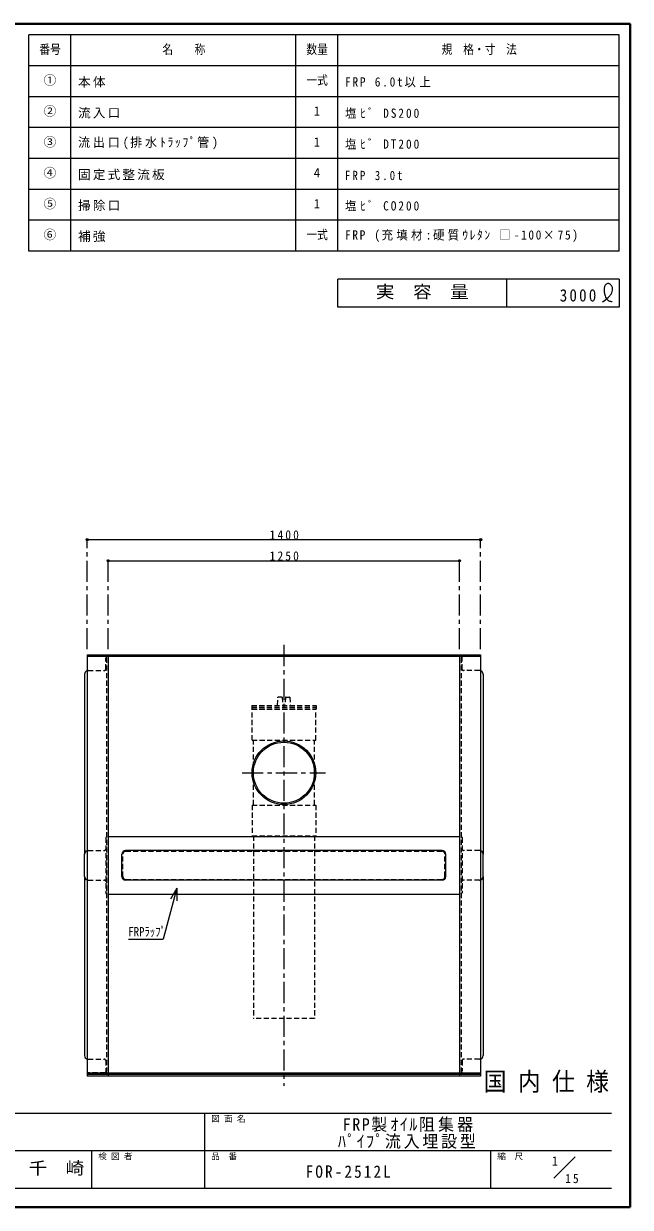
# Model space of a CAD drawing. Units: millimetres at full size, sheet at 1:15; some dimension numbers follow another scale. Extents: x -3100 to 2975, y -2083 to 2132.
# Drawn here: x 817 to 2975, y -2083 to 2132 of the extents above; entities that cross this region are included whole.
import ezdxf
from ezdxf.enums import TextEntityAlignment as Align

# ---------------------------------------------------------------- set-up
doc = ezdxf.new("R2010")
doc.units = ezdxf.units.MM
doc.header["$LTSCALE"] = 15
doc.header["$PDMODE"] = 32
doc.header["$PDSIZE"] = 7.5
doc.linetypes.add('CHAIN1', pattern=[8, 5, -1, 1, -1])
doc.linetypes.add('DASHED1', pattern=[1.8, 1.2, -0.6])
doc.layers.add('0-0____1', color=7, linetype='Continuous', lineweight=18)
doc.layers.add('0-1____2', color=7, linetype='Continuous')
doc.styles.add('ＭＳ ゴシック', font='')
doc.styles.get('ＭＳ ゴシック').set_extended_font_data('MS Gothic')

msp = doc.modelspace()

# ---------------------------------------------------------------- linework, layer by layer
at = {"layer": '0-0____1', "color": 1, "lineweight": 40}
for p, q in [((2975.06, 2132.48), (-3099.94, 2132.48)), ((2975.06, -2082.52), (2975.06, 2132.48)), ((2975.06, -2082.52), (-3099.94, -2082.52))]:
    msp.add_line(p, q, dxfattribs=at)
at = {"layer": '0-0____1', "color": 3}
for p, q in [((2935.06, 2092.48), (835.06, 2092.48)), ((835.06, 1322.48), (835.06, 2092.48)), ((985.06, 1322.48), (985.06, 2092.48)), ((1785.06, 1322.48), (1785.06, 2092.48)), ((1935.06, 1322.48), (1935.06, 2092.48)), ((2935.06, 1322.48), (2935.06, 2092.48)), ((2935.06, 1982.48), (835.06, 1982.48)), ((2935.06, 1872.48), (835.06, 1872.48)), ((2935.06, 1762.48), (835.06, 1762.48)), ((2935.06, 1652.48), (835.06, 1652.48)), ((2935.06, 1542.48), (835.06, 1542.48)), ((2935.06, 1432.48), (835.06, 1432.48)), ((2935.06, 1322.48), (835.06, 1322.48)), ((1935.06, 1122.48), (1935.06, 1222.48)), ((2935.06, 1222.48), (1935.06, 1222.48)), ((2535.06, 1222.48), (2535.06, 1122.48))]:
    msp.add_line(p, q, dxfattribs=at)
at = {"layer": '0-0____1', "color": 4, "linetype": 'CHAIN1', "lineweight": 9}
for p, q in [((1042.56, -95.02), (1042.56, 294.98)), ((2442.56, -95.02), (2442.56, 294.98)), ((1117.56, -95.02), (1117.56, 219.98)), ((2367.56, -95.02), (2367.56, 219.98)), ((1742.56, -80.02), (1742.56, -1650.02)), ((1594.26, -535.02), (1890.86, -535.02))]:
    msp.add_line(p, q, dxfattribs=at)
at = {"layer": '0-0____1', "color": 4, "lineweight": 9}
for p, q in [((2442.56, 294.98), (1042.56, 294.98)), ((1117.56, 219.98), (2367.56, 219.98)), ((1117.56, -121.02), (1117.56, -1609.02)), ((2367.56, -121.02), (2367.56, -1609.02)), ((1033.56, -184.02), (1033.56, -824.77)), ((2451.56, -184.02), (2451.56, -824.77)), ((1117.56, -761.77), (2367.56, -761.77)), ((1033.56, -904.77), (1033.56, -1542.02)), ((2451.56, -904.77), (2451.56, -1542.02)), ((1117.56, -967.77), (2367.56, -967.77))]:
    msp.add_line(p, q, dxfattribs=at)
at = {"layer": '0-0____1', "color": 5, "lineweight": 25}
for p, q in [((1042.56, -115.02), (2442.56, -115.02)), ((1042.56, -115.02), (1042.56, -1615.02)), ((1042.56, -120.02), (2442.56, -120.02)), ((2442.56, -115.02), (2442.56, -1615.02)), ((1166.56, -904.77), (1166.56, -824.77)), ((2305.56, -811.77), (1179.56, -811.77)), ((2318.56, -904.77), (2318.56, -824.77)), ((2305.56, -917.77), (1179.56, -917.77)), ((2442.56, -1605.02), (1042.56, -1605.02)), ((2442.56, -1610.02), (1042.56, -1610.02)), ((2442.56, -1615.02), (1042.56, -1615.02))]:
    msp.add_line(p, q, dxfattribs=at)
at = {"layer": '0-0____1', "color": 4, "linetype": 'DASHED1', "lineweight": 9}
for p, q in [((1110.86, -123.46), (1108.56, -127.09)), ((1111.56, -126.02), (1111.56, -1598.02)), ((1117.56, -115.02), (1117.56, -121.02)), ((2367.56, -115.02), (2367.56, -121.02)), ((2373.56, -126.02), (2373.56, -1598.02)), ((2374.26, -123.46), (2376.56, -127.09)), ((1108.56, -166.02), (1108.56, -127.09)), ((2376.56, -166.02), (2376.56, -127.09)), ((1046.56, -171.02), (1103.56, -171.02)), ((2438.56, -171.02), (2381.56, -171.02)), ((1111.56, -761.77), (1108.56, -766.77)), ((1108.56, -766.77), (1108.56, -962.77)), ((2373.56, -761.77), (2376.56, -766.77)), ((2376.56, -766.77), (2376.56, -962.77)), ((1046.56, -811.77), (1103.56, -811.77)), ((2438.56, -811.77), (2381.56, -811.77)), ((1046.56, -917.77), (1103.56, -917.77)), ((2438.56, -917.77), (2381.56, -917.77)), ((1111.56, -967.77), (1108.56, -962.77)), ((2373.56, -967.77), (2376.56, -962.77)), ((1046.56, -1555.02), (1103.56, -1555.02)), ((2438.56, -1555.02), (2381.56, -1555.02)), ((1108.56, -1560.02), (1108.56, -1596.95)), ((1110.86, -1600.57), (1108.56, -1596.95)), ((2374.26, -1600.57), (2376.56, -1596.95)), ((2376.56, -1560.02), (2376.56, -1596.95)), ((1106.56, -1603.02), (1042.56, -1603.02)), ((1117.56, -1609.02), (1117.56, -1615.02)), ((2367.56, -1609.02), (2367.56, -1615.02)), ((2378.56, -1603.02), (2442.56, -1603.02))]:
    msp.add_line(p, q, dxfattribs=at)
at = {"layer": '0-0____1', "linetype": 'DASHED1'}
for p, q in [((1720.06, -295.02), (1721.56, -266.02)), ((1736.06, -265.52), (1722.06, -265.52)), ((1736.56, -266.02), (1738.06, -295.02)), ((1748.56, -266.02), (1747.06, -295.02)), ((1749.06, -265.52), (1763.06, -265.52)), ((1763.56, -266.02), (1765.06, -295.02)), ((1628.06, -295.52), (1628.06, -301.52)), ((1628.06, -295.52), (1857.06, -295.52)), ((1628.06, -301.52), (1857.06, -301.52)), ((1628.06, -302.52), (1628.06, -308.52)), ((1628.06, -308.52), (1857.06, -308.52)), ((1629.26, -309.02), (1855.86, -309.02)), ((1629.26, -419.02), (1629.26, -309.02)), ((1857.06, -295.52), (1857.06, -301.52)), ((1633.91, -650.02), (1633.91, -419.02)), ((1851.21, -650.02), (1851.21, -419.02)), ((1629.26, -650.02), (1855.86, -650.02)), ((1855.86, -650.02), (1855.86, -760.02)), ((1633.91, -760.02), (1633.91, -1410.02)), ((1851.21, -760.02), (1851.21, -1410.02)), ((1169.56, -904.77), (1169.56, -824.77)), ((1179.56, -814.77), (2305.56, -814.77)), ((2315.56, -904.77), (2315.56, -824.77)), ((1179.56, -914.77), (2305.56, -914.77)), ((1851.21, -1410.02), (1633.91, -1410.02))]:
    msp.add_line(p, q, dxfattribs=at)
at = {"layer": '0-0____1'}
for p, q in [((1033.56, -904.77), (1033.56, -824.77)), ((2451.56, -904.77), (2451.56, -824.77)), ((1361.72, -946.49), (1313.27, -1127.31)), ((1361.72, -946.49), (1339.22, -985.46)), ((1361.72, -946.49), (1361.72, -991.49)), ((1189.26, -1127.31), (1313.27, -1127.31)), ((2703.23, -1978.28), (2778.99, -1902.52))]:
    msp.add_line(p, q, dxfattribs=at)
at = {"layer": '0-0____1', "color": 6, "lineweight": 25}
for p, q in [((-3032.44, -1747.16), (2907.56, -1747.16)), ((1461.13, -2015.02), (1461.13, -1747.16)), ((2907.56, -1881.09), (-146.01, -1881.09)), ((1059.35, -2015.02), (1059.35, -1881.09)), ((2478.99, -2015.02), (2478.99, -1881.09)), ((2907.56, -2015.02), (-3032.44, -2015.02))]:
    msp.add_line(p, q, dxfattribs=at)
at = {"layer": '0-0____1', "color": 3}
msp.add_lwpolyline([(2935.06, 1222.48), (2935.06, 1122.48), (1935.06, 1122.48)], dxfattribs=at)
at = {"layer": '0-0____1', "color": 4, "lineweight": 9}
for points in [[(2876.41, 1141.66), (2878.97, 1143.46), (2883.36, 1146.61), (2887.68, 1149.86), (2891.89, 1153.29), (2895.93, 1156.96), (2899.77, 1160.95), (2901.88, 1163.43), (2903.63, 1165.69), (2906.41, 1169.8), (2908.76, 1174.14), (2910.56, 1178.66), (2911.65, 1183.31), (2911.9, 1188.01), (2911.61, 1190.76), (2911.25, 1192.45), (2910.33, 1195.32), (2909.02, 1198.06), (2907.34, 1200.59), (2905.31, 1202.83), (2902.94, 1204.7), (2901.42, 1205.58), (2900.71, 1205.92), (2899.44, 1206.41), (2898.15, 1206.79), (2896.84, 1207.04), (2895.54, 1207.14), (2894.26, 1207.08), (2893.55, 1206.97), (2892.1, 1206.53), (2889.82, 1205.24), (2887.81, 1203.36), (2886.07, 1201.04), (2884.61, 1198.42), (2883.44, 1195.63), (2882.89, 1194), (2882.28, 1191.67), (2881.67, 1187.74), (2881.54, 1183.86), (2881.81, 1180.01)], [(2881.81, 1180.01), (2882.41, 1176.14), (2883.25, 1172.22), (2883.82, 1169.91), (2884.47, 1167.42), (2885.74, 1163.11), (2887.26, 1158.92), (2889.1, 1155), (2891.34, 1151.51), (2894.05, 1148.59), (2895.86, 1147.22), (2897.04, 1146.52), (2899.22, 1145.53), (2901.56, 1144.76), (2904.01, 1144.16), (2906.56, 1143.68), (2909.16, 1143.27), (2910.68, 1143.05)]]:
    msp.add_lwpolyline(points, dxfattribs=at)
at = {"layer": '0-0____1', "linetype": 'DASHED1'}
for points in [[(1628.06, -302.52), (1857.06, -302.52), (1857.06, -308.52)], [(1629.26, -419.02), (1855.86, -419.02), (1855.86, -309.02)], [(1629.26, -650.02), (1629.26, -760.02), (1855.86, -760.02)]]:
    msp.add_lwpolyline(points, dxfattribs=at)
at = {"layer": '0-0____1', "color": 5, "lineweight": 25}
for radius in [113.3, 108.65]:
    msp.add_circle((1742.56, -535.02), radius, dxfattribs=at)
at = {"layer": '0-0____1', "color": 4, "linetype": 'DASHED1', "lineweight": 9}
for centre, radius, start, end in [((1106.56, -126.02), 5, 0, 90), ((2378.56, -126.02), 5, 90, 180), ((1103.56, -166.02), 5, 270, 0), ((2381.56, -166.02), 5, 180, 270), ((1046.56, -184.02), 13, 90, 107.92021), ((2438.56, -184.02), 13, 72.07979, 90), ((1046.56, -824.77), 13, 90, 112.61986), ((1103.56, -806.77), 5, 270, 0), ((2381.56, -806.77), 5, 180, 270), ((2438.56, -824.77), 13, 67.38014, 90), ((1046.56, -904.77), 13, 247.38014, 270), ((1103.56, -922.77), 5, 0, 90), ((2381.56, -922.77), 5, 90, 180), ((2438.56, -904.77), 13, 270, 292.61986), ((1046.56, -1542.02), 13, 252.07979, 270), ((1103.56, -1560.02), 5, 0, 90), ((2381.56, -1560.02), 5, 90, 180), ((2438.56, -1542.02), 13, 270, 287.92021), ((1106.56, -1598.02), 5, 270, 0), ((2378.56, -1598.02), 5, 180, 270)]:
    msp.add_arc(centre, radius, start, end, dxfattribs=at)
at = {"layer": '0-0____1', "color": 4, "lineweight": 9}
for centre, start, end in [((1046.56, -184.02), 107.92021, 180), ((2438.56, -184.02), 0, 72.07979), ((1046.56, -1542.02), 180, 252.07979), ((2438.56, -1542.02), 287.92021, 0)]:
    msp.add_arc(centre, 13, start, end, dxfattribs=at)
at = {"layer": '0-0____1', "linetype": 'DASHED1'}
for centre, radius, start, end in [((1719.56, -295.02), 0.5, 270, 0), ((1722.06, -266.02), 0.5, 90, 180), ((1736.06, -266.02), 0.5, 0, 90), ((1738.56, -295.02), 0.5, 180, 270), ((1746.56, -295.02), 0.5, 270, 0), ((1749.06, -266.02), 0.5, 90, 180), ((1763.06, -266.02), 0.5, 0, 90), ((1765.56, -295.02), 0.5, 180, 270), ((1179.56, -824.77), 10, 90, 180), ((2305.56, -824.77), 10, 0, 90), ((1179.56, -904.77), 10, 180, 270), ((2305.56, -904.77), 10, 270, 0)]:
    msp.add_arc(centre, radius, start, end, dxfattribs=at)
at = {"layer": '0-0____1'}
for centre, start, end in [((1046.56, -824.77), 112.61986, 180), ((2438.56, -824.77), 0, 67.38014), ((1046.56, -904.77), 180, 247.38014), ((2438.56, -904.77), 292.61986, 0)]:
    msp.add_arc(centre, 13, start, end, dxfattribs=at)
at = {"layer": '0-0____1', "color": 5, "lineweight": 25}
for centre, start, end in [((1179.56, -824.77), 90, 180), ((2305.56, -824.77), 0, 90), ((1179.56, -904.77), 180, 270), ((2305.56, -904.77), 270, 0)]:
    msp.add_arc(centre, 13, start, end, dxfattribs=at)
at = {"layer": '0-0____1', "color": 4}
for p in [(1042.56, 294.98), (2442.56, 294.98), (1117.56, 219.98), (2367.56, 219.98)]:
    msp.add_point(p, dxfattribs=at)

# ---------------------------------------------------------------- texts
at = {"layer": '0-0____1', "style": 'ＭＳ ゴシック'}
for s, height, width, p in [('番号', 32.99, 0.85, (872.56, 2014.98)), ('名\u3000\u3000称', 32.99, 0.85, (1310.06, 2014.98)), ('数量', 32.99, 0.85, (1822.56, 2014.98)), ('規\u3000格・寸\u3000法', 32.99, 0.85, (2303.81, 2014.98)), ('一式', 32.99, 0.85, (1822.56, 1904.98)), ('一式', 32.99, 0.85, (1822.56, 1354.98)), ('実\u3000容\u3000量', 43.99, 1.1, (2070.06, 1142.48)), ('FRPﾗｯﾌﾟ', 32.99, 0.85, (1189.26, -1127.31)), ('国 内 仕 様', 65.98, 0.9, (2453.81, -1687.16)), ('千\u3000崎', 43.99, 1.1, (834.35, -1978.05))]:
    msp.add_text(s, height=height, dxfattribs=dict(at, width=width)).set_placement(p, align=Align.BOTTOM_LEFT)
for s, height, p in [('①', 32.99, (887.56, 1904.98)), ('②', 32.99, (887.56, 1794.98)), ('1', 32.99, (1848.81, 1794.98)), ('③', 32.99, (887.56, 1684.98)), ('1', 32.99, (1848.81, 1684.98)), ('④', 32.99, (887.56, 1574.98)), ('4', 32.99, (1848.81, 1574.98)), ('⑤', 32.99, (887.56, 1464.98)), ('1', 32.99, (1848.81, 1464.98)), ('⑥', 32.99, (887.56, 1354.98)), ('図 面 名', 21.99, (1483.63, -1784.66)), ('検 図 者', 21.99, (1081.85, -1918.59)), ('品\u3000番', 21.99, (1483.63, -1918.59)), ('縮\u3000尺', 21.99, (2501.49, -1918.59)), ('1', 32.99, (2695.61, -1943.8))]:
    msp.add_text(s, height=height, dxfattribs=at).set_placement(p, align=Align.BOTTOM_LEFT)
at = {"layer": '0-0____1', "char_height": 32.99, "attachment_point": 7, "style": 'ＭＳ ゴシック'}
for s, insert in [('\\T1.17;本体', (1010.06, 1904.98)), ('\\T1.31;\\W0.9;FRP\\~6.0t以上', (1960.06, 1904.98)), ('\\T1.17;流入口', (1010.06, 1794.98)), ('\\T1.34;\\W0.9;塩ﾋﾞ\\~DS200', (1960.06, 1794.98)), ('\\T1.24;\\W0.95;流出口(排水ﾄﾗｯﾌﾟ管)', (1010.06, 1684.98)), ('\\T1.34;\\W0.9;塩ﾋﾞ\\~DT200', (1960.06, 1684.98)), ('\\T1.17;固定式整流板', (1010.06, 1574.98)), ('\\T1.39;\\W0.85;FRP\\~3.0t', (1960.06, 1574.98)), ('\\T1.17;掃除口', (1010.06, 1464.98)), ('\\T1.34;\\W0.9;塩ﾋﾞ\\~CO200', (1960.06, 1464.98)), ('\\T1.17;補強', (1010.06, 1354.98)), ('\\T1.29;\\W0.9;FRP\\~(充填材:硬質ｳﾚﾀﾝ\\~□-100×75)', (1960.06, 1354.98)), ('\\T1.38;\\W0.9;1400', (1691.93, 294.98)), ('\\T1.38;\\W0.9;1250', (1691.93, 219.98)), ('\\T1.36;\\W0.9;15', (2743.56, -1996.87))]:
    msp.add_mtext(s, dxfattribs=dict(at, insert=insert))
at = {"layer": '0-1____2', "char_height": 43.99, "attachment_point": 7, "style": 'ＭＳ ゴシック'}
for s, insert in [('\\T1.28;\\W0.9;3000', (2723.81, 1142.48)), ('\\T1.19;\\W0.95;FRP製ｵｲﾙ阻集器', (1951.85, -1814.12)), ('\\T1.17;\\W0.95;ﾊﾟｲﾌﾟ流入埋設型', (1934.97, -1874.12)), ('\\T1.28;\\W0.9;FOR-2512L', (1820.06, -1978.05))]:
    msp.add_mtext(s, dxfattribs=dict(at, insert=insert))

doc.saveas('drawing.dxf')
